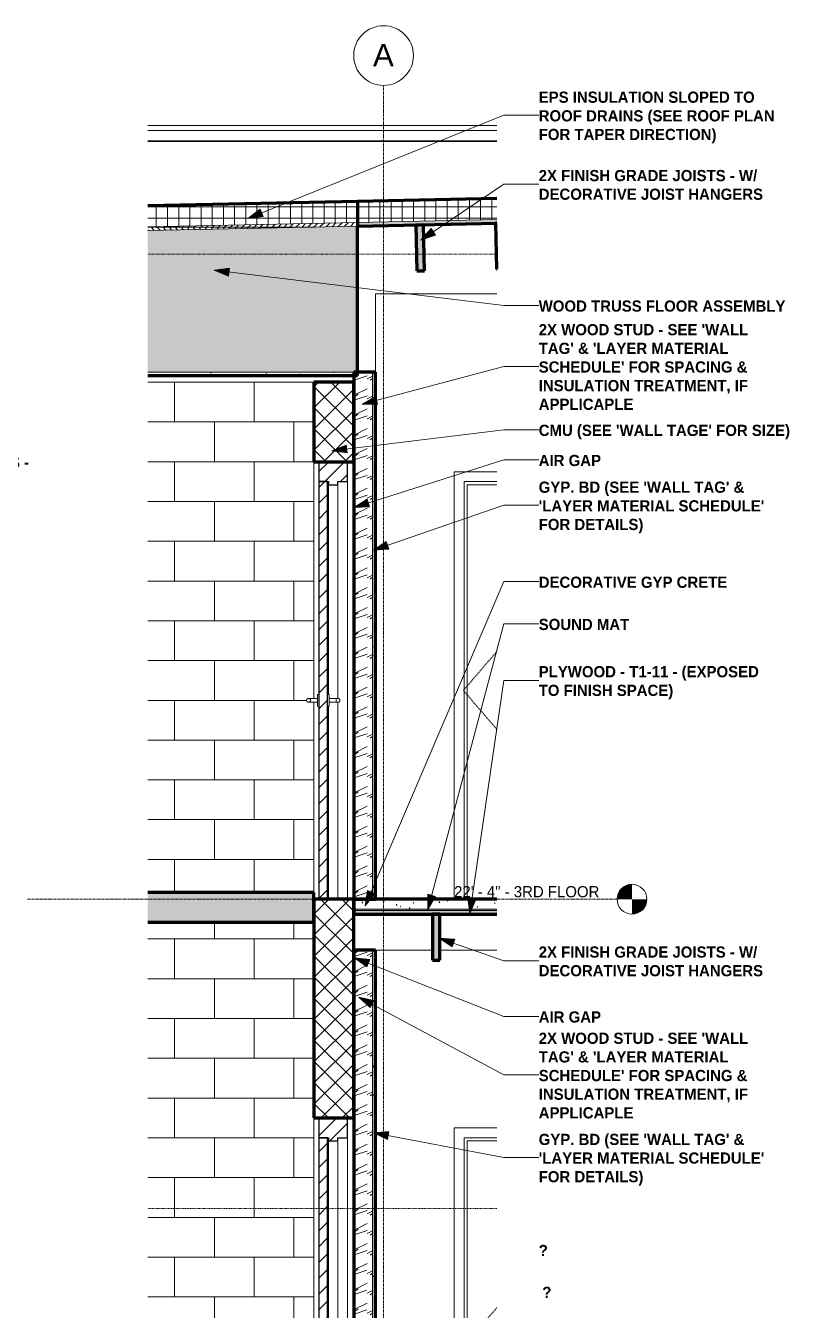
# Model space of a CAD drawing. Header units: inches. Extents: x -3960 to -3070, y -161 to 444.
# Drawn here: x -3227.2 to -3073.5, y 185.3 to 443.7 of the extents above; entities that cross this region are included whole.
import ezdxf

# ---------------------------------------------------------------- set-up
doc = ezdxf.new("R2010")
doc.units = ezdxf.units.IN
doc.header["$MEASUREMENT"] = 0
for name, pattern in [('Aligning Line 1_8_', [0.25, 0.125, -0.125]), ('Dash 1_16_', [0.125, 0.0625, -0.0625]), ('Grid Line 1_2_', [0.875, 0.5, -0.125, 0.125, -0.125])]:
    doc.linetypes.add(name, pattern=pattern)
for name, color, linetype, lineweight in [('0-2', 135, 'Continuous', 9), ('0-6', 130, 'Continuous', 5), ('0-8', 55, 'Continuous', 18), ('A-DOOR-5', 250, 'Dash 1_16_', 9), ('A-DOOR-6', 250, 'Continuous', 9), ('A-DOOR-7', 31, 'Continuous', 9), ('A-DOOR-8', 130, 'Continuous', 30), ('A-DOOR-FRAM', 31, 'Continuous', 9), ('A-DOOR-FRAM-1', 250, 'Continuous', 9), ('A-DOOR-FRAM-2', 130, 'Continuous', 30), ('A-FLOR-1', 8, 'Continuous', 5), ('A-FLOR-10', 21, 'Continuous', 18), ('A-FLOR-7', 192, 'Continuous', 70), ('A-FLOR-8', 9, 'Continuous', 18), ('A-FLOR-9', 90, 'Continuous', 70), ('A-FLOR-LEVL', 51, 'Continuous', 9), ('A-FLOR-LEVL-1', 51, 'Grid Line 1_2_', 9), ('A-FLOR-MCUT', 51, 'Continuous', 18), ('A-FLOR-PATT-1', 8, 'Continuous', 9), ('A-ROOF', 132, 'Continuous', 18), ('A-ROOF-1', 252, 'Continuous', 18), ('A-ROOF-2', 31, 'Continuous', 5), ('A-ROOF-4', 132, 'Continuous', 70), ('A-ROOF-PATT-1', 132, 'Continuous', 9), ('A-WALL-1', 55, 'Continuous', 18), ('A-WALL-10', 252, 'Continuous', 18), ('A-WALL-4', 7, 'Continuous', 18), ('A-WALL-9', 90, 'Continuous', 70), ('A-WALL-PATT-1', 135, 'Continuous', 9), ('A-WALL-PATT-3', 250, 'Continuous', 9), ('A-WALL-PATT-4', 253, 'Continuous', 9), ('A-WALL-PATT-5', 45, 'Continuous', 9), ('G-ANNO-SYMB', 111, 'Aligning Line 1_8_', 9), ('G-ANNO-TEXT', 231, 'Continuous', 9), ('I-WALL-2', 55, 'Continuous', 18), ('S-BEAM-1', 41, 'Continuous', 9), ('S-BEAM-2', 90, 'Continuous', 70), ('S-GRID-1', 1, 'Grid Line 1_2_', 9), ('S-GRID-IDEN', 1, 'Continuous', 9)]:
    doc.layers.add(name, color=color, linetype=linetype, lineweight=lineweight)
doc.styles.add('Arial', font='arial.ttf', dxfattribs={"height": 4.5})
doc.styles.add('Century Gothic', font='ufonts.com_century-gothic.ttf', dxfattribs={"height": 2.25})
doc.styles.add('Century Gothic_B', font='GOTHICB.TTF', dxfattribs={"height": 2.25})
pattern_1 = [(216.87, (-11133.059, 75.998), (11.9951857, 7.9964214), [1.999, -17.993]), (206.565, (-11130.66, 74.799), (-3.998093, -3.998086), [4.47, -4.47]), (198.435, (-11130.66, 72.8), (-7.9970804, -3.9980748), [2.529, -10.115])]
pattern_2 = [(0, (-11134.658, 72), (7.68, 1.92), [0.317, -5.443, 0.317, -5.443, -30.72]), (0, (-11134.658, 72), (7.68, 1.92), [-11.52, 0.317, -11.203, 0.317, -5.443, -13.44]), (0, (-11134.658, 72), (7.68, 1.92), [-28.8, 0.317, -3.523, 0.317, -9.283]), (120, (-11131.778, 72.96), (-5.502769, 5.691075), [0.317, -5.443, 0.317, -5.443, -30.72]), (120, (-11131.778, 72.96), (-5.502769, 5.691075), [-11.52, 0.317, -11.203, 0.317, -5.443, -13.44]), (120, (-11131.778, 72.96), (-5.502769, 5.691075), [-28.8, 0.317, -3.523, 0.317, -9.283]), (240, (-11130.818, 76.8), (-2.177231, -7.611075), [0.317, -5.443, 0.317, -5.443, -30.72]), (240, (-11130.818, 76.8), (-2.177231, -7.611075), [-11.52, 0.317, -11.203, 0.317, -5.443, -13.44]), (240, (-11130.818, 76.8), (-2.177231, -7.611075), [-28.8, 0.317, -3.523, 0.317, -9.283])]
pattern_3 = [(45, (-11134.658, 72), (-1.59099, 1.59099), [])]
pattern_4 = [(0, (-2442.6226, 72), (0, 2.25), []), (90, (-2442.6226, 72), (-2.25, 1e-16), [])]
pattern_5 = [(0, (-2442.6226, 72), (7.68, 1.92), [0.317, -5.443, 0.317, -5.443, -30.72]), (0, (-2442.6226, 72), (7.68, 1.92), [-11.52, 0.317, -11.203, 0.317, -5.443, -13.44]), (0, (-2442.6226, 72), (7.68, 1.92), [-28.8, 0.317, -3.523, 0.317, -9.283]), (120, (-2439.7426, 72.96), (-5.502769, 5.691075), [0.317, -5.443, 0.317, -5.443, -30.72]), (120, (-2439.7426, 72.96), (-5.502769, 5.691075), [-11.52, 0.317, -11.203, 0.317, -5.443, -13.44]), (120, (-2439.7426, 72.96), (-5.502769, 5.691075), [-28.8, 0.317, -3.523, 0.317, -9.283]), (240, (-2438.7826, 76.8), (-2.177231, -7.611075), [0.317, -5.443, 0.317, -5.443, -30.72]), (240, (-2438.7826, 76.8), (-2.177231, -7.611075), [-11.52, 0.317, -11.203, 0.317, -5.443, -13.44]), (240, (-2438.7826, 76.8), (-2.177231, -7.611075), [-28.8, 0.317, -3.523, 0.317, -9.283])]

# ---------------------------------------------------------------- blocks, each defined once
blk = doc.blocks.new('Flush-Double-Door-Adj_swing-w_handle_2100 - 3_-0_ x 7_-0_-1994204-Section 10 - Callout 2')
at = {"layer": 'A-DOOR-5'}
for p in [(-11824.37, 317.86), (-11824.37, 302.14)]:
    blk.add_line(p, (-11831.13, 310), dxfattribs=at)
at = {"layer": 'A-DOOR-7'}
for p, q in [((-11824.37, 354), (-11833, 354)), ((-11833, 268), (-11833, 354)), ((-11831, 352), (-11831, 268)), ((-11831, 352), (-11824.37, 352)), ((-11830.38, 351.38), (-11830.38, 268)), ((-11830.38, 351.38), (-11824.37, 351.38))]:
    blk.add_line(p, q, dxfattribs=at)
blk = doc.blocks.new('Dimension Lumber - 2x10-2069430-Section 10 - Callout 2')
at = {"layer": 'S-BEAM-1'}
blk.add_hatch(color=256, dxfattribs=at).paths.add_polyline_path([(-11837.34, 255.75), (-11835.84, 255.75), (-11835.84, 265), (-11837.34, 265), (-11837.34, 257.75)], flags=0)
at = {"layer": 'S-BEAM-2'}
for p, q in [((-11835.84, 265), (-11837.34, 265)), ((-11837.34, 265), (-11837.34, 255.75)), ((-11835.84, 255.75), (-11835.84, 265)), ((-11837.34, 255.75), (-11835.84, 255.75))]:
    blk.add_line(p, q, dxfattribs=at)
blk = doc.blocks.new('Dimension Lumber - 2x10-V2-Section 10 - Callout 2')
at = {"layer": 'S-BEAM-1'}
blk.add_hatch(color=256, dxfattribs=at).paths.add_polyline_path([(-11824.48, 394.71), (-11824.37, 394.71), (-11824.37, 403.96), (-11824.68, 403.96), (-11824.55, 398)], flags=0)
at = {"layer": 'S-BEAM-2'}
for p, q in [((-11824.37, 403.96), (-11824.68, 403.96)), ((-11824.68, 403.96), (-11824.48, 394.71)), ((-11824.48, 394.71), (-11824.37, 394.71))]:
    blk.add_line(p, q, dxfattribs=at)
blk = doc.blocks.new('Dimension Lumber - 2x10-V3-Section 10 - Callout 2')
at = {"layer": 'S-BEAM-1'}
blk.add_hatch(color=256, dxfattribs=at).paths.add_polyline_path([(-11840.48, 394.37), (-11838.98, 394.41), (-11839.17, 403.65), (-11840.67, 403.62), (-11840.56, 398)], flags=0)
at = {"layer": 'S-BEAM-2'}
for p, q in [((-11839.17, 403.65), (-11840.67, 403.62)), ((-11840.67, 403.62), (-11840.48, 394.37)), ((-11838.98, 394.41), (-11839.17, 403.65)), ((-11840.48, 394.37), (-11838.98, 394.41))]:
    blk.add_line(p, q, dxfattribs=at)
blk = doc.blocks.new('CTR - 1st Phase - Common Walls_rvt-5-Section 10 - Callout 2')
at = {"layer": 'A-WALL-10'}
for points in [[(-11852.94, 268), (-11852.94, 373.37), (-11853.19, 373.37), (-11853.19, 268)], [(-11853.19, 136), (-11852.94, 136), (-11852.94, 257.75), (-11853.19, 257.75), (-11853.19, 172.09)]]:
    blk.add_hatch(color=256, dxfattribs=at).paths.add_polyline_path(points, flags=0)
at = {"layer": 'A-WALL-PATT-3'}
h = blk.add_hatch(dxfattribs=at)
h.set_pattern_fill('FP_36', color=256, style=0, pattern_type=2)
h.set_pattern_definition(pattern_2)
h.paths.add_polyline_path([(-11848.81, 268), (-11848.81, 374), (-11849.44, 374), (-11849.44, 268)], flags=0)
h = blk.add_hatch(dxfattribs=at)
h.set_pattern_fill('FP_36', color=256, style=0, pattern_type=2)
h.set_pattern_definition(pattern_2)
h.paths.add_polyline_path([(-11848.81, 136), (-11848.81, 257.75), (-11849.44, 257.75), (-11849.44, 136)], flags=0)
at = {"layer": 'A-WALL-PATT-4'}
h = blk.add_hatch(dxfattribs=at)
h.set_pattern_fill('FP_48', color=256, style=0, pattern_type=2)
h.set_pattern_definition(pattern_1)
h.paths.add_polyline_path([(-11849.44, 268), (-11849.44, 374), (-11852.94, 374), (-11852.94, 268)], flags=0)
h = blk.add_hatch(dxfattribs=at)
h.set_pattern_fill('FP_48', color=256, style=0, pattern_type=2)
h.set_pattern_definition(pattern_1)
h.paths.add_polyline_path([(-11849.44, 136), (-11849.44, 257.75), (-11852.94, 257.75), (-11852.94, 136)], flags=0)
at = {"layer": 'A-WALL-4'}
for p, q in [((-11852.94, 374), (-11852.94, 268)), ((-11849.44, 374), (-11849.44, 268)), ((-11852.94, 257.75), (-11852.94, 136)), ((-11849.44, 257.75), (-11849.44, 136))]:
    blk.add_line(p, q, dxfattribs=at)
at = {"layer": 'A-WALL-9'}
for p, q in [((-11853.19, 374), (-11853.19, 268)), ((-11848.81, 374), (-11853.19, 374)), ((-11848.81, 268), (-11848.81, 374)), ((-11853.19, 268), (-11848.81, 268)), ((-11853.19, 257.75), (-11853.19, 136)), ((-11848.81, 257.75), (-11853.19, 257.75)), ((-11848.81, 136), (-11848.81, 257.75))]:
    blk.add_line(p, q, dxfattribs=at)
at = {"layer": 'I-WALL-2'}
for p, q in [((-11824.37, 389.75), (-11848.81, 389.75)), ((-11848.81, 389.75), (-11848.81, 374)), ((-11833, 268), (-11833, 354)), ((-11833, 354), (-11824.37, 354)), ((-11837.34, 257.75), (-11848.81, 257.75)), ((-11824.37, 257.75), (-11835.84, 257.75)), ((-11833, 136), (-11833, 222)), ((-11833, 222), (-11824.37, 222))]:
    blk.add_line(p, q, dxfattribs=at)
at = {"layer": '0-2'}
for name, p in [('Dimension Lumber - 2x10-V3-Section 10 - Callout 2', (0, 0)), ('Dimension Lumber - 2x10-V2-Section 10 - Callout 2', (0, 0)), ('Flush-Double-Door-Adj_swing-w_handle_2100 - 3_-0_ x 7_-0_-1994204-Section 10 - Callout 2', (0, 0)), ('Dimension Lumber - 2x10-2069430-Section 10 - Callout 2', (0, 0)), ('Flush-Double-Door-Adj_swing-w_handle_2100 - 3_-0_ x 7_-0_-1994204-Section 10 - Callout 2', (0, -132))]:
    blk.add_blockref(name, p, dxfattribs=at)
blk = doc.blocks.new('HOLLOW METAL - STAIR DOOR-2009181-Section 10 - Callout 2')
at = {"layer": 'A-DOOR-7'}
h = blk.add_hatch(dxfattribs=at)
h.set_pattern_fill('FP_50', color=256, style=0, pattern_type=2)
h.set_pattern_definition(pattern_3)
h.paths.add_polyline_path([(-11856.38, 219.38), (-11856.38, 220), (-11854.44, 220), (-11854.44, 224), (-11860.19, 224), (-11860.19, 220), (-11858.25, 220), (-11858.25, 219.38), (-11856.68, 219.38)], flags=0)
at = {"layer": 'A-DOOR-FRAM'}
h = blk.add_hatch(dxfattribs=at)
h.set_pattern_fill('FP_50', color=256, style=0, pattern_type=2)
h.set_pattern_definition(pattern_3)
h.paths.add_polyline_path([(-11860.19, 136), (-11858.44, 136), (-11858.44, 220), (-11860.19, 220), (-11860.19, 137.38)], flags=0)
at = {"layer": 'A-DOOR-6'}
for p, q in [((-11860.5, 176.39), (-11861.69, 176.39)), ((-11860.19, 177.18), (-11860.5, 177.18)), ((-11860.5, 176), (-11860.5, 177.18)), ((-11860.5, 174.82), (-11860.5, 176)), ((-11858.12, 177.18), (-11858.44, 177.18)), ((-11858.12, 177.18), (-11858.12, 176)), ((-11856.94, 176.39), (-11858.12, 176.39)), ((-11858.12, 176), (-11858.12, 174.82)), ((-11861.69, 175.61), (-11860.5, 175.61)), ((-11860.5, 174.82), (-11860.19, 174.82)), ((-11858.44, 174.82), (-11858.12, 174.82)), ((-11858.12, 175.61), (-11856.94, 175.61))]:
    blk.add_line(p, q, dxfattribs=at)
at = {"layer": 'A-DOOR-6', "flags": 128}
for points in [[(-11862.67, 176), (-11862.67, 176.02), (-11862.67, 176.03), (-11862.67, 176.05), (-11862.66, 176.06), (-11862.66, 176.08), (-11862.66, 176.09), (-11862.65, 176.11), (-11862.65, 176.12), (-11862.64, 176.14), (-11862.64, 176.15), (-11862.63, 176.17), (-11862.63, 176.18), (-11862.62, 176.2), (-11862.61, 176.21), (-11862.6, 176.22), (-11862.59, 176.24), (-11862.58, 176.25), (-11862.57, 176.26), (-11862.56, 176.27), (-11862.55, 176.28), (-11862.54, 176.29), (-11862.53, 176.3), (-11862.51, 176.31), (-11862.5, 176.32), (-11862.49, 176.33), (-11862.48, 176.34), (-11862.46, 176.35), (-11862.45, 176.35), (-11862.43, 176.36), (-11862.42, 176.37), (-11862.4, 176.37), (-11862.39, 176.38), (-11862.37, 176.38), (-11862.36, 176.38), (-11862.34, 176.39), (-11862.33, 176.39), (-11862.31, 176.39), (-11862.3, 176.39), (-11862.28, 176.39)], [(-11862.28, 175.61), (-11862.29, 175.61), (-11862.31, 175.61), (-11862.32, 175.61), (-11862.34, 175.61), (-11862.35, 175.61), (-11862.37, 175.62), (-11862.38, 175.62), (-11862.4, 175.63), (-11862.41, 175.63), (-11862.43, 175.64), (-11862.44, 175.64), (-11862.46, 175.65), (-11862.47, 175.66), (-11862.49, 175.67), (-11862.5, 175.68), (-11862.51, 175.68), (-11862.52, 175.69), (-11862.54, 175.7), (-11862.55, 175.71), (-11862.56, 175.73), (-11862.57, 175.74), (-11862.58, 175.75), (-11862.59, 175.76), (-11862.6, 175.77), (-11862.61, 175.79), (-11862.62, 175.8), (-11862.62, 175.81), (-11862.63, 175.83), (-11862.64, 175.84), (-11862.64, 175.86), (-11862.65, 175.87), (-11862.65, 175.89), (-11862.66, 175.9), (-11862.66, 175.92), (-11862.66, 175.93), (-11862.67, 175.95), (-11862.67, 175.96), (-11862.67, 175.98), (-11862.67, 176)], [(-11862.27, 176.39), (-11862.26, 176.39), (-11862.26, 176.39), (-11862.25, 176.39), (-11862.25, 176.39), (-11862.24, 176.39), (-11862.23, 176.39), (-11862.22, 176.39), (-11862.21, 176.39), (-11862.2, 176.39), (-11862.19, 176.39), (-11862.17, 176.39), (-11862.16, 176.39), (-11862.14, 176.39), (-11862.13, 176.39), (-11862.11, 176.39), (-11862.1, 176.39), (-11862.08, 176.39), (-11862.06, 176.39), (-11862.04, 176.39), (-11862.02, 176.39), (-11862, 176.39), (-11861.98, 176.39), (-11861.96, 176.39), (-11861.94, 176.39), (-11861.92, 176.39), (-11861.9, 176.39), (-11861.88, 176.39), (-11861.85, 176.39), (-11861.83, 176.39), (-11861.81, 176.39), (-11861.79, 176.39), (-11861.76, 176.39), (-11861.74, 176.39), (-11861.72, 176.39), (-11861.69, 176.39), (-11861.69, 176.39)], [(-11856.94, 176.39), (-11856.92, 176.39), (-11856.9, 176.39), (-11856.87, 176.39), (-11856.85, 176.39), (-11856.83, 176.39), (-11856.8, 176.39), (-11856.78, 176.39), (-11856.76, 176.39), (-11856.74, 176.39), (-11856.71, 176.39), (-11856.69, 176.39), (-11856.67, 176.39), (-11856.65, 176.39), (-11856.63, 176.39), (-11856.61, 176.39), (-11856.59, 176.39), (-11856.57, 176.39), (-11856.55, 176.39), (-11856.54, 176.39), (-11856.52, 176.39), (-11856.5, 176.39), (-11856.49, 176.39), (-11856.47, 176.39), (-11856.46, 176.39), (-11856.45, 176.39), (-11856.43, 176.39), (-11856.42, 176.39), (-11856.41, 176.39), (-11856.4, 176.39), (-11856.39, 176.39), (-11856.38, 176.39), (-11856.38, 176.39), (-11856.37, 176.39), (-11856.37, 176.39), (-11856.36, 176.39)], [(-11856.35, 176.39), (-11856.34, 176.39), (-11856.32, 176.39), (-11856.31, 176.39), (-11856.29, 176.39), (-11856.27, 176.39), (-11856.26, 176.38), (-11856.24, 176.38), (-11856.23, 176.37), (-11856.21, 176.37), (-11856.2, 176.36), (-11856.19, 176.36), (-11856.17, 176.35), (-11856.16, 176.34), (-11856.14, 176.33), (-11856.13, 176.32), (-11856.12, 176.32), (-11856.11, 176.31), (-11856.09, 176.3), (-11856.08, 176.29), (-11856.07, 176.27), (-11856.06, 176.26), (-11856.05, 176.25), (-11856.04, 176.24), (-11856.03, 176.23), (-11856.02, 176.21), (-11856.01, 176.2), (-11856.01, 176.19), (-11856, 176.17), (-11855.99, 176.16), (-11855.99, 176.14), (-11855.98, 176.13), (-11855.98, 176.11), (-11855.97, 176.1), (-11855.97, 176.08), (-11855.96, 176.07), (-11855.96, 176.05), (-11855.96, 176.04), (-11855.96, 176.02), (-11855.96, 176)], [(-11855.96, 176), (-11855.96, 175.98), (-11855.96, 175.97), (-11855.96, 175.95), (-11855.96, 175.94), (-11855.97, 175.92), (-11855.97, 175.91), (-11855.97, 175.89), (-11855.98, 175.88), (-11855.98, 175.86), (-11855.99, 175.85), (-11856, 175.83), (-11856, 175.82), (-11856.01, 175.8), (-11856.02, 175.79), (-11856.03, 175.78), (-11856.04, 175.76), (-11856.05, 175.75), (-11856.06, 175.74), (-11856.07, 175.73), (-11856.08, 175.72), (-11856.09, 175.71), (-11856.1, 175.7), (-11856.11, 175.69), (-11856.13, 175.68), (-11856.14, 175.67), (-11856.15, 175.66), (-11856.17, 175.65), (-11856.18, 175.65), (-11856.2, 175.64), (-11856.21, 175.63), (-11856.22, 175.63), (-11856.24, 175.62), (-11856.26, 175.62), (-11856.27, 175.62), (-11856.29, 175.61), (-11856.3, 175.61), (-11856.32, 175.61), (-11856.33, 175.61), (-11856.35, 175.61)], [(-11861.69, 175.61), (-11861.71, 175.61), (-11861.73, 175.61), (-11861.76, 175.61), (-11861.78, 175.61), (-11861.8, 175.61), (-11861.83, 175.61), (-11861.85, 175.61), (-11861.87, 175.61), (-11861.89, 175.61), (-11861.92, 175.61), (-11861.94, 175.61), (-11861.96, 175.61), (-11861.98, 175.61), (-11862, 175.61), (-11862.02, 175.61), (-11862.04, 175.61), (-11862.06, 175.61), (-11862.07, 175.61), (-11862.09, 175.61), (-11862.11, 175.61), (-11862.13, 175.61), (-11862.14, 175.61), (-11862.16, 175.61), (-11862.17, 175.61), (-11862.18, 175.61), (-11862.19, 175.61), (-11862.21, 175.61), (-11862.22, 175.61), (-11862.23, 175.61), (-11862.24, 175.61), (-11862.24, 175.61), (-11862.25, 175.61), (-11862.26, 175.61), (-11862.26, 175.61), (-11862.27, 175.61)], [(-11856.36, 175.61), (-11856.36, 175.61), (-11856.37, 175.61), (-11856.38, 175.61), (-11856.38, 175.61), (-11856.39, 175.61), (-11856.4, 175.61), (-11856.41, 175.61), (-11856.42, 175.61), (-11856.43, 175.61), (-11856.44, 175.61), (-11856.46, 175.61), (-11856.47, 175.61), (-11856.48, 175.61), (-11856.5, 175.61), (-11856.52, 175.61), (-11856.53, 175.61), (-11856.55, 175.61), (-11856.57, 175.61), (-11856.59, 175.61), (-11856.6, 175.61), (-11856.62, 175.61), (-11856.64, 175.61), (-11856.66, 175.61), (-11856.69, 175.61), (-11856.71, 175.61), (-11856.73, 175.61), (-11856.75, 175.61), (-11856.77, 175.61), (-11856.8, 175.61), (-11856.82, 175.61), (-11856.84, 175.61), (-11856.87, 175.61), (-11856.89, 175.61), (-11856.91, 175.61), (-11856.94, 175.61), (-11856.94, 175.61)]]:
    blk.add_lwpolyline(points, dxfattribs=at)
at = {"layer": 'A-DOOR-6'}
for centre, start, end in [((-11862.28, 176), 0, 180), ((-11862.28, 176), 180, 360), ((-11856.35, 176), 0, 180), ((-11856.35, 176), 180, 0)]:
    blk.add_arc(centre, 0.394, start, end, dxfattribs=at)
at = {"layer": 'A-DOOR-8'}
for p, q in [((-11858.44, 220), (-11860.19, 220)), ((-11860.19, 220), (-11860.19, 136)), ((-11858.44, 136), (-11858.44, 220)), ((-11860.19, 136), (-11858.44, 136))]:
    blk.add_line(p, q, dxfattribs=at)
at = {"layer": 'A-DOOR-FRAM-1'}
for p, q in [((-11854.44, 220), (-11854.44, 136)), ((-11858.25, 177.18), (-11858.25, 219.38)), ((-11856.38, 219.38), (-11856.38, 176.39)), ((-11858.25, 136), (-11858.25, 174.82)), ((-11856.38, 175.61), (-11856.38, 136))]:
    blk.add_line(p, q, dxfattribs=at)
at = {"layer": 'A-DOOR-FRAM-2'}
for p, q in [((-11860.19, 224), (-11860.19, 220)), ((-11854.44, 224), (-11860.19, 224)), ((-11854.44, 220), (-11854.44, 224)), ((-11860.19, 220), (-11858.25, 220)), ((-11858.25, 220), (-11858.25, 219.38)), ((-11856.38, 219.38), (-11856.38, 220)), ((-11856.38, 220), (-11854.44, 220)), ((-11858.25, 219.38), (-11856.38, 219.38))]:
    blk.add_line(p, q, dxfattribs=at)
blk = doc.blocks.new('HOLLOW METAL - STAIR DOOR-V4-Section 10 - Callout 2')
at = {"layer": 'A-DOOR-7'}
h = blk.add_hatch(dxfattribs=at)
h.set_pattern_fill('FP_50', color=256, style=0, pattern_type=2)
h.set_pattern_definition(pattern_3)
h.paths.add_polyline_path([(-11857.95, 351.38), (-11856.38, 351.38), (-11856.38, 352), (-11854.44, 352), (-11854.44, 356), (-11860.19, 356), (-11860.19, 352), (-11858.25, 352), (-11858.25, 351.38)], flags=0)
at = {"layer": 'A-DOOR-FRAM'}
h = blk.add_hatch(dxfattribs=at)
h.set_pattern_fill('FP_50', color=256, style=0, pattern_type=2)
h.set_pattern_definition(pattern_3)
h.paths.add_polyline_path([(-11860.19, 268), (-11858.44, 268), (-11858.44, 352), (-11860.19, 352), (-11860.19, 269.38)], flags=0)
at = {"layer": 'A-DOOR-6'}
for p, q in [((-11860.5, 308.39), (-11861.69, 308.39)), ((-11861.69, 307.61), (-11860.5, 307.61)), ((-11860.19, 309.18), (-11860.5, 309.18)), ((-11860.5, 308), (-11860.5, 309.18)), ((-11860.5, 306.82), (-11860.5, 308)), ((-11858.12, 309.18), (-11858.44, 309.18)), ((-11858.12, 309.18), (-11858.12, 308)), ((-11856.94, 308.39), (-11858.12, 308.39)), ((-11858.12, 308), (-11858.12, 306.82)), ((-11858.12, 307.61), (-11856.94, 307.61)), ((-11860.5, 306.82), (-11860.19, 306.82)), ((-11858.44, 306.82), (-11858.12, 306.82))]:
    blk.add_line(p, q, dxfattribs=at)
at = {"layer": 'A-DOOR-6', "flags": 128}
for points in [[(-11862.67, 308), (-11862.67, 308.02), (-11862.67, 308.03), (-11862.67, 308.05), (-11862.66, 308.06), (-11862.66, 308.08), (-11862.66, 308.09), (-11862.65, 308.11), (-11862.65, 308.12), (-11862.64, 308.14), (-11862.64, 308.15), (-11862.63, 308.17), (-11862.63, 308.18), (-11862.62, 308.2), (-11862.61, 308.21), (-11862.6, 308.22), (-11862.59, 308.24), (-11862.58, 308.25), (-11862.57, 308.26), (-11862.56, 308.27), (-11862.55, 308.28), (-11862.54, 308.29), (-11862.53, 308.3), (-11862.51, 308.31), (-11862.5, 308.32), (-11862.49, 308.33), (-11862.48, 308.34), (-11862.46, 308.35), (-11862.45, 308.35), (-11862.43, 308.36), (-11862.42, 308.37), (-11862.4, 308.37), (-11862.39, 308.38), (-11862.37, 308.38), (-11862.36, 308.38), (-11862.34, 308.39), (-11862.33, 308.39), (-11862.31, 308.39), (-11862.3, 308.39), (-11862.28, 308.39)], [(-11862.28, 307.61), (-11862.29, 307.61), (-11862.31, 307.61), (-11862.32, 307.61), (-11862.34, 307.61), (-11862.35, 307.61), (-11862.37, 307.62), (-11862.38, 307.62), (-11862.4, 307.63), (-11862.41, 307.63), (-11862.43, 307.64), (-11862.44, 307.64), (-11862.46, 307.65), (-11862.47, 307.66), (-11862.49, 307.67), (-11862.5, 307.68), (-11862.51, 307.68), (-11862.52, 307.69), (-11862.54, 307.7), (-11862.55, 307.71), (-11862.56, 307.73), (-11862.57, 307.74), (-11862.58, 307.75), (-11862.59, 307.76), (-11862.6, 307.77), (-11862.61, 307.79), (-11862.62, 307.8), (-11862.62, 307.81), (-11862.63, 307.83), (-11862.64, 307.84), (-11862.64, 307.86), (-11862.65, 307.87), (-11862.65, 307.89), (-11862.66, 307.9), (-11862.66, 307.92), (-11862.66, 307.93), (-11862.67, 307.95), (-11862.67, 307.96), (-11862.67, 307.98), (-11862.67, 308)], [(-11862.27, 308.39), (-11862.26, 308.39), (-11862.26, 308.39), (-11862.25, 308.39), (-11862.25, 308.39), (-11862.24, 308.39), (-11862.23, 308.39), (-11862.22, 308.39), (-11862.21, 308.39), (-11862.2, 308.39), (-11862.19, 308.39), (-11862.17, 308.39), (-11862.16, 308.39), (-11862.14, 308.39), (-11862.13, 308.39), (-11862.11, 308.39), (-11862.1, 308.39), (-11862.08, 308.39), (-11862.06, 308.39), (-11862.04, 308.39), (-11862.02, 308.39), (-11862, 308.39), (-11861.98, 308.39), (-11861.96, 308.39), (-11861.94, 308.39), (-11861.92, 308.39), (-11861.9, 308.39), (-11861.88, 308.39), (-11861.85, 308.39), (-11861.83, 308.39), (-11861.81, 308.39), (-11861.79, 308.39), (-11861.76, 308.39), (-11861.74, 308.39), (-11861.72, 308.39), (-11861.69, 308.39), (-11861.69, 308.39)], [(-11861.69, 307.61), (-11861.71, 307.61), (-11861.73, 307.61), (-11861.76, 307.61), (-11861.78, 307.61), (-11861.8, 307.61), (-11861.83, 307.61), (-11861.85, 307.61), (-11861.87, 307.61), (-11861.89, 307.61), (-11861.92, 307.61), (-11861.94, 307.61), (-11861.96, 307.61), (-11861.98, 307.61), (-11862, 307.61), (-11862.02, 307.61), (-11862.04, 307.61), (-11862.06, 307.61), (-11862.07, 307.61), (-11862.09, 307.61), (-11862.11, 307.61), (-11862.13, 307.61), (-11862.14, 307.61), (-11862.16, 307.61), (-11862.17, 307.61), (-11862.18, 307.61), (-11862.19, 307.61), (-11862.21, 307.61), (-11862.22, 307.61), (-11862.23, 307.61), (-11862.24, 307.61), (-11862.24, 307.61), (-11862.25, 307.61), (-11862.26, 307.61), (-11862.26, 307.61), (-11862.27, 307.61)], [(-11856.94, 308.39), (-11856.92, 308.39), (-11856.9, 308.39), (-11856.87, 308.39), (-11856.85, 308.39), (-11856.83, 308.39), (-11856.8, 308.39), (-11856.78, 308.39), (-11856.76, 308.39), (-11856.74, 308.39), (-11856.71, 308.39), (-11856.69, 308.39), (-11856.67, 308.39), (-11856.65, 308.39), (-11856.63, 308.39), (-11856.61, 308.39), (-11856.59, 308.39), (-11856.57, 308.39), (-11856.55, 308.39), (-11856.54, 308.39), (-11856.52, 308.39), (-11856.5, 308.39), (-11856.49, 308.39), (-11856.47, 308.39), (-11856.46, 308.39), (-11856.45, 308.39), (-11856.43, 308.39), (-11856.42, 308.39), (-11856.41, 308.39), (-11856.4, 308.39), (-11856.39, 308.39), (-11856.38, 308.39), (-11856.38, 308.39), (-11856.37, 308.39), (-11856.37, 308.39), (-11856.36, 308.39)], [(-11856.36, 307.61), (-11856.36, 307.61), (-11856.37, 307.61), (-11856.38, 307.61), (-11856.38, 307.61), (-11856.39, 307.61), (-11856.4, 307.61), (-11856.41, 307.61), (-11856.42, 307.61), (-11856.43, 307.61), (-11856.44, 307.61), (-11856.46, 307.61), (-11856.47, 307.61), (-11856.48, 307.61), (-11856.5, 307.61), (-11856.52, 307.61), (-11856.53, 307.61), (-11856.55, 307.61), (-11856.57, 307.61), (-11856.59, 307.61), (-11856.6, 307.61), (-11856.62, 307.61), (-11856.64, 307.61), (-11856.66, 307.61), (-11856.69, 307.61), (-11856.71, 307.61), (-11856.73, 307.61), (-11856.75, 307.61), (-11856.77, 307.61), (-11856.8, 307.61), (-11856.82, 307.61), (-11856.84, 307.61), (-11856.87, 307.61), (-11856.89, 307.61), (-11856.91, 307.61), (-11856.94, 307.61), (-11856.94, 307.61)], [(-11856.35, 308.39), (-11856.34, 308.39), (-11856.32, 308.39), (-11856.31, 308.39), (-11856.29, 308.39), (-11856.27, 308.39), (-11856.26, 308.38), (-11856.24, 308.38), (-11856.23, 308.37), (-11856.21, 308.37), (-11856.2, 308.36), (-11856.19, 308.36), (-11856.17, 308.35), (-11856.16, 308.34), (-11856.14, 308.33), (-11856.13, 308.32), (-11856.12, 308.32), (-11856.11, 308.31), (-11856.09, 308.3), (-11856.08, 308.29), (-11856.07, 308.27), (-11856.06, 308.26), (-11856.05, 308.25), (-11856.04, 308.24), (-11856.03, 308.23), (-11856.02, 308.21), (-11856.01, 308.2), (-11856.01, 308.19), (-11856, 308.17), (-11855.99, 308.16), (-11855.99, 308.14), (-11855.98, 308.13), (-11855.98, 308.11), (-11855.97, 308.1), (-11855.97, 308.08), (-11855.96, 308.07), (-11855.96, 308.05), (-11855.96, 308.04), (-11855.96, 308.02), (-11855.96, 308)], [(-11855.96, 308), (-11855.96, 307.98), (-11855.96, 307.97), (-11855.96, 307.95), (-11855.96, 307.94), (-11855.97, 307.92), (-11855.97, 307.91), (-11855.97, 307.89), (-11855.98, 307.88), (-11855.98, 307.86), (-11855.99, 307.85), (-11856, 307.83), (-11856, 307.82), (-11856.01, 307.8), (-11856.02, 307.79), (-11856.03, 307.78), (-11856.04, 307.76), (-11856.05, 307.75), (-11856.06, 307.74), (-11856.07, 307.73), (-11856.08, 307.72), (-11856.09, 307.71), (-11856.1, 307.7), (-11856.11, 307.69), (-11856.13, 307.68), (-11856.14, 307.67), (-11856.15, 307.66), (-11856.17, 307.65), (-11856.18, 307.65), (-11856.2, 307.64), (-11856.21, 307.63), (-11856.22, 307.63), (-11856.24, 307.62), (-11856.26, 307.62), (-11856.27, 307.62), (-11856.29, 307.61), (-11856.3, 307.61), (-11856.32, 307.61), (-11856.33, 307.61), (-11856.35, 307.61)]]:
    blk.add_lwpolyline(points, dxfattribs=at)
at = {"layer": 'A-DOOR-6'}
for centre, start, end in [((-11862.28, 308), 0, 180), ((-11862.28, 308), 180, 0), ((-11856.35, 308), 0, 180), ((-11856.35, 308), 180, 0)]:
    blk.add_arc(centre, 0.394, start, end, dxfattribs=at)
at = {"layer": 'A-DOOR-8'}
for p, q in [((-11858.44, 352), (-11860.19, 352)), ((-11860.19, 352), (-11860.19, 268)), ((-11858.44, 268), (-11858.44, 352)), ((-11860.19, 268), (-11858.44, 268))]:
    blk.add_line(p, q, dxfattribs=at)
at = {"layer": 'A-DOOR-FRAM-1'}
for p, q in [((-11854.44, 352), (-11854.44, 268)), ((-11858.25, 309.18), (-11858.25, 351.38)), ((-11856.38, 351.38), (-11856.38, 308.39)), ((-11856.38, 307.61), (-11856.38, 268)), ((-11858.25, 268), (-11858.25, 306.82))]:
    blk.add_line(p, q, dxfattribs=at)
at = {"layer": 'A-DOOR-FRAM-2'}
for p, q in [((-11860.19, 356), (-11860.19, 352)), ((-11854.44, 356), (-11860.19, 356)), ((-11854.44, 352), (-11854.44, 356)), ((-11860.19, 352), (-11858.25, 352)), ((-11858.25, 352), (-11858.25, 351.38)), ((-11856.38, 351.38), (-11856.38, 352)), ((-11856.38, 352), (-11854.44, 352)), ((-11858.25, 351.38), (-11856.38, 351.38))]:
    blk.add_line(p, q, dxfattribs=at)
blk = doc.blocks.new('CTR - 1st Phase -Stairs _ Elevators_rvt-5-Section 10 - Callout 2')
at = {"layer": 'A-FLOR-8'}
blk.add_hatch(color=256, dxfattribs=at).paths.add_polyline_path([(-11894.64, 263.37), (-11861.19, 263.37), (-11861.19, 269.37), (-11894.64, 269.37), (-11894.64, 268)], flags=0)
at = {"layer": 'A-WALL-PATT-1'}
h = blk.add_hatch(dxfattribs=at)
h.set_pattern_fill('FP_45', color=256, style=0, pattern_type=2)
h.set_pattern_definition([(0, (-12077.189, -180), (0, 8), []), (90, (-12077.189, -180), (-8, 8), [8, -8])])
h.paths.add_polyline_path([(-11861.19, -128), (-11861.19, -4.63), (-11894.64, -4.63), (-11894.64, -128)], flags=0)
h.paths.add_polyline_path([(-11894.64, 1.37), (-11861.19, 1.37), (-11861.19, 131.37), (-11894.64, 131.37)], flags=0)
h.paths.add_polyline_path([(-11894.64, 137.38), (-11861.19, 137.38), (-11861.19, 175.61), (-11862.31, 175.61), (-11862.38, 175.62), (-11862.47, 175.66), (-11862.55, 175.72), (-11862.62, 175.8), (-11862.66, 175.9), (-11862.67, 176), (-11862.66, 176.1), (-11862.62, 176.2), (-11862.55, 176.28), (-11862.47, 176.34), (-11862.38, 176.38), (-11862.2, 176.39), (-11861.89, 176.38), (-11861.8, 176.39), (-11861.69, 176.39), (-11861.19, 176.39), (-11861.19, 263.37), (-11894.64, 263.37), (-11894.64, 172.09)], flags=0)
h.paths.add_polyline_path([(-11894.64, 269.37), (-11861.19, 269.37), (-11861.19, 307.61), (-11862.31, 307.61), (-11862.38, 307.62), (-11862.47, 307.66), (-11862.55, 307.72), (-11862.63, 307.82), (-11862.66, 307.9), (-11862.67, 308), (-11862.66, 308.1), (-11862.62, 308.2), (-11862.55, 308.28), (-11862.47, 308.34), (-11862.38, 308.38), (-11862.2, 308.39), (-11861.89, 308.38), (-11861.8, 308.39), (-11861.69, 308.39), (-11861.19, 308.39), (-11861.19, 372), (-11894.64, 372), (-11894.64, 281.13)], flags=0)
at = {"layer": 'A-WALL-PATT-5'}
h = blk.add_hatch(dxfattribs=at)
h.set_pattern_fill('FP_47', color=256, style=0, pattern_type=2)
h.set_pattern_definition([(45, (-11134.658, 72), (-2.12132, 2.12132), []), (135, (-11134.658, 72), (-2.12132, -2.12132), [])])
h.paths.add_polyline_path([(-11861.19, -140), (-11853.19, -140), (-11853.19, -16), (-11857.19, -16), (-11853.19, -4), (-11853.19, 136), (-11861.19, 136), (-11861.19, -138.01)], flags=0)
h.paths.add_polyline_path([(-11861.19, 224), (-11853.19, 224), (-11853.19, 268), (-11861.19, 268), (-11861.19, 240.75)], flags=0)
h.paths.add_polyline_path([(-11853.19, 356), (-11853.19, 372), (-11861.19, 372), (-11861.19, 356)], flags=0)
at = {"layer": 'A-FLOR-9'}
for p, q in [((-11861.19, 269.37), (-11894.64, 269.37)), ((-11861.19, 263.37), (-11861.19, 269.37)), ((-11894.64, 263.37), (-11861.19, 263.37))]:
    blk.add_line(p, q, dxfattribs=at)
at = {"layer": 'A-WALL-1'}
for p, q in [((-11861.19, 372), (-11894.64, 372)), ((-11861.19, 308.39), (-11861.19, 356)), ((-11861.19, 269.37), (-11861.19, 307.61)), ((-11861.19, 176.39), (-11861.19, 224))]:
    blk.add_line(p, q, dxfattribs=at)
at = {"layer": 'A-WALL-9'}
for p, q in [((-11861.19, 372), (-11861.19, 356)), ((-11853.19, 372), (-11861.19, 372)), ((-11853.19, 356), (-11853.19, 372)), ((-11861.19, 356), (-11853.19, 356)), ((-11861.19, 268), (-11861.19, 224)), ((-11853.19, 268), (-11861.19, 268)), ((-11853.19, 224), (-11853.19, 268)), ((-11861.19, 224), (-11853.19, 224))]:
    blk.add_line(p, q, dxfattribs=at)
at = {"layer": '0-8'}
for name in ['HOLLOW METAL - STAIR DOOR-V4-Section 10 - Callout 2', 'HOLLOW METAL - STAIR DOOR-2009181-Section 10 - Callout 2']:
    blk.add_blockref(name, (0, 0), dxfattribs=at)
blk = doc.blocks.new('Basic Wall _ EXT - FIBER CEMENT - SMALL - ___-2145930-Section 10 - Callout 2')
at = {"layer": 'A-WALL-1'}
for p, q in [((-11824.37, 423.66), (-11894.64, 423.66)), ((-11824.37, 422.6), (-11894.64, 422.6)), ((-11824.37, 420.57), (-11894.64, 420.57)), ((-11894.64, 420.42), (-11824.37, 420.42))]:
    blk.add_line(p, q, dxfattribs=at)
blk = doc.blocks.new('Level - Level Head - Circle-50818-Section 10 - Callout 2')
at = {"layer": 'A-FLOR-LEVL'}
h = blk.add_hatch(color=256, dxfattribs=at)
edge = h.paths.add_edge_path(flags=0)
edge.add_line((-11797.2, 0), (-11800.2, 0))
edge.add_arc((-11797.2, 0), 3, 90, 180, ccw=False)
edge.add_line((-11797.2, 3), (-11797.2, 0))
h = blk.add_hatch(color=256, dxfattribs=at)
edge = h.paths.add_edge_path(flags=0)
edge.add_line((-11797.2, -3), (-11797.2, 0))
edge.add_line((-11797.2, 0), (-11794.2, 0))
edge.add_arc((-11797.2, 0), 3, 270, 360, ccw=False)
blk.add_circle((-11797.2, 0), 3, dxfattribs=at)
blk = doc.blocks.new('Grid - Grid Head - Circle-50561-Section 10 - Callout 2')
at = {"layer": 'S-GRID-IDEN'}
for start, end in [(0, 180), (180, 0)]:
    blk.add_arc((-11847.19, 437.71), 6, start, end, dxfattribs=at)

msp = doc.modelspace()

# ---------------------------------------------------------------- hatches: boundary and pattern name
at = {"layer": 'A-FLOR-1'}
for points in [[(-3160.38, 408.13), (-3132.34, 408.72), (-3132.34, 408.97), (-3160.38, 408.38), (-3160.38, 408.35)], [(-3140.97, 265.75), (-3132.34, 265.75), (-3132.34, 266), (-3161.15, 266), (-3161.15, 265.75), (-3156.78, 265.75)]]:
    msp.add_hatch(color=256, dxfattribs=at).paths.add_polyline_path(points, flags=0)
at = {"layer": 'A-FLOR-10'}
for points in [[(-3160.38, 403.38), (-3132.34, 403.97), (-3132.34, 404.72), (-3160.38, 404.13)], [(-3132.34, 265), (-3132.34, 265.75), (-3161.15, 265.75), (-3161.15, 265), (-3140.97, 265)]]:
    msp.add_hatch(color=256, dxfattribs=at).paths.add_polyline_path(points, flags=0)
at = {"layer": 'A-FLOR-PATT-1'}
h = msp.add_hatch(dxfattribs=at)
h.set_pattern_fill('FP_43', color=256, style=0, pattern_type=2)
h.set_pattern_definition(pattern_4)
h.paths.add_polyline_path([(-3160.38, 404.13), (-3132.34, 404.72), (-3132.34, 408.72), (-3160.38, 408.13)], flags=0)
h = msp.add_hatch(dxfattribs=at)
h.set_pattern_fill('FP_36', color=256, style=0, pattern_type=2)
h.set_pattern_definition(pattern_5)
h.paths.add_polyline_path([(-3140.97, 266), (-3132.34, 266), (-3132.34, 268), (-3161.15, 268), (-3161.15, 266), (-3156.78, 266)], flags=0)
at = {"layer": 'A-ROOF-1'}
msp.add_hatch(color=256, dxfattribs=at).paths.add_polyline_path([(-3202.6, 407.25), (-3160.38, 408.13), (-3160.38, 408.38), (-3202.6, 407.5), (-3202.6, 407.39)], flags=0)
at = {"layer": 'A-ROOF-2'}
msp.add_hatch(color=256, dxfattribs=at).paths.add_polyline_path([(-3202.6, 374), (-3160.38, 374), (-3160.38, 403.38), (-3202.6, 402.5), (-3202.6, 377.93)], flags=0)
at = {"layer": 'A-ROOF-PATT-1'}
h = msp.add_hatch(dxfattribs=at)
h.set_pattern_fill('FP_43', color=256, style=0, pattern_type=2)
h.set_pattern_definition(pattern_4)
h.paths.add_polyline_path([(-3202.6, 403.25), (-3160.38, 404.13), (-3160.38, 408.13), (-3202.6, 407.25), (-3202.6, 403.26)], flags=0)
h = msp.add_hatch(dxfattribs=at)
h.set_pattern_fill('FP_34', color=256, style=0, pattern_type=2)
h.set_pattern_definition([(0, (-2442.6226, 72), (0, 1.2), []), (315, (-2442.6226, 72), (1.1992531, 0), [1.696, -1.696]), (45, (-2442.6226, 72), (1.1992531, 0), [1.696, -1.696])])
h.paths.add_polyline_path([(-3202.6, 402.5), (-3160.38, 403.38), (-3160.38, 404.13), (-3202.6, 403.25), (-3202.6, 402.62)], flags=0)
h = msp.add_hatch(dxfattribs=at)
h.set_pattern_fill('FP_36', color=256, style=0, pattern_type=2)
h.set_pattern_definition(pattern_5)
h.paths.add_polyline_path([(-3202.6, 373.37), (-3160.9, 373.37), (-3160.9, 374), (-3202.6, 374), (-3202.6, 373.9)], flags=0)
at = {"layer": 'G-ANNO-TEXT'}
for points in [[(-3182.45, 404.93), (-3179.37, 405.31), (-3179.97, 406.8)], [(-3147.64, 400.57), (-3144.71, 401.58), (-3145.6, 402.91)], [(-3189.2, 394.51), (-3186.32, 393.35), (-3186.12, 394.94)], [(-3159.44, 367.55), (-3156.34, 367.55), (-3156.75, 369.1)], [(-3165.54, 358.19), (-3162.47, 357.76), (-3162.66, 359.35)], [(-3161.08, 346.78), (-3157.98, 346.92), (-3158.47, 348.45)], [(-3157.18, 338.19), (-3154.09, 338.41), (-3154.61, 339.93)], [(-3158.82, 266.67), (-3156.9, 269.11), (-3158.38, 269.75)], [(-3146.21, 265.89), (-3144.67, 268.58), (-3146.22, 269)], [(-3137.82, 265.1), (-3136.59, 267.95), (-3138.18, 268.18)], [(-3143.93, 260.18), (-3141.36, 258.43), (-3140.83, 259.94)], [(-3161.01, 256.23), (-3158.51, 254.39), (-3157.92, 255.88)], [(-3160.11, 248.32), (-3157.84, 246.19), (-3157.08, 247.61)], [(-3157.17, 221.04), (-3154.37, 219.69), (-3154.07, 221.27)]]:
    msp.add_hatch(color=256, dxfattribs=at).paths.add_polyline_path(points, flags=0)

# ---------------------------------------------------------------- linework, layer by layer
at = {"layer": 'A-FLOR-7'}
for p, q in [((-3132.34, 408.97), (-3160.38, 408.38)), ((-3160.38, 408.38), (-3160.38, 403.38)), ((-3160.38, 403.38), (-3132.34, 403.97)), ((-3132.34, 268), (-3161.15, 268)), ((-3161.15, 268), (-3161.15, 265)), ((-3161.15, 265), (-3132.34, 265))]:
    msp.add_line(p, q, dxfattribs=at)
at = {"layer": 'A-FLOR-LEVL-1'}
msp.add_line((-3226.77, 268), (-3108.16, 268), dxfattribs=at)
at = {"layer": 'A-FLOR-MCUT'}
for p, q in [((-3132.34, 408.72), (-3160.38, 408.13)), ((-3132.34, 404.72), (-3160.38, 404.13)), ((-3132.34, 266), (-3161.15, 266)), ((-3132.34, 265.75), (-3161.15, 265.75))]:
    msp.add_line(p, q, dxfattribs=at)
at = {"layer": 'A-ROOF'}
for p, q in [((-3160.38, 408.13), (-3202.6, 407.25)), ((-3160.38, 404.13), (-3202.6, 403.25)), ((-3160.38, 403.38), (-3202.6, 402.5)), ((-3202.6, 374), (-3160.38, 374))]:
    msp.add_line(p, q, dxfattribs=at)
at = {"layer": 'A-ROOF-4'}
for p, q in [((-3160.38, 408.38), (-3202.6, 407.5)), ((-3160.38, 373.37), (-3160.38, 403.38)), ((-3202.6, 373.37), (-3160.38, 373.37))]:
    msp.add_line(p, q, dxfattribs=at)
at = {"layer": 'G-ANNO-SYMB'}
for p, q in [((-3132.34, 397.76), (-3202.6, 397.76)), ((-3132.34, 205.76), (-3202.6, 205.76))]:
    msp.add_line(p, q, dxfattribs=at)
at = {"layer": 'G-ANNO-TEXT'}
for p, q in [((-3182.45, 404.93), (-3130.94, 425.71)), ((-3130.94, 425.71), (-3123.93, 425.71)), ((-3147.64, 400.57), (-3130.94, 411.81)), ((-3130.94, 411.81), (-3123.93, 411.81)), ((-3179.97, 406.8), (-3182.45, 404.93)), ((-3179.37, 405.31), (-3179.97, 406.8)), ((-3182.45, 404.93), (-3179.37, 405.31)), ((-3145.6, 402.91), (-3147.64, 400.57)), ((-3147.64, 400.57), (-3144.71, 401.58)), ((-3144.71, 401.58), (-3145.6, 402.91)), ((-3186.12, 394.94), (-3189.2, 394.51)), ((-3189.2, 394.51), (-3186.32, 393.35)), ((-3189.2, 394.51), (-3130.94, 387.44)), ((-3186.32, 393.35), (-3186.12, 394.94)), ((-3130.94, 387.44), (-3123.93, 387.44)), ((-3159.44, 367.55), (-3130.94, 375.18)), ((-3130.94, 375.18), (-3123.93, 375.18)), ((-3156.75, 369.1), (-3159.44, 367.55)), ((-3159.44, 367.55), (-3156.34, 367.55)), ((-3156.34, 367.55), (-3156.75, 369.1)), ((-3165.54, 358.19), (-3130.94, 362.43)), ((-3130.94, 362.43), (-3123.93, 362.43)), ((-3162.66, 359.35), (-3165.54, 358.19)), ((-3162.47, 357.76), (-3162.66, 359.35)), ((-3165.54, 358.19), (-3162.47, 357.76)), ((-3161.08, 346.78), (-3130.94, 356.38)), ((-3130.94, 356.38), (-3123.93, 356.38)), ((-3158.47, 348.45), (-3161.08, 346.78)), ((-3161.08, 346.78), (-3157.98, 346.92)), ((-3157.98, 346.92), (-3158.47, 348.45)), ((-3157.18, 338.19), (-3130.94, 347.26)), ((-3130.94, 347.26), (-3123.93, 347.26)), ((-3154.61, 339.93), (-3157.18, 338.19)), ((-3154.09, 338.41), (-3154.61, 339.93)), ((-3157.18, 338.19), (-3154.09, 338.41)), ((-3158.82, 266.67), (-3130.94, 331.89)), ((-3130.94, 331.89), (-3123.93, 331.89)), ((-3146.21, 265.89), (-3130.94, 323.4)), ((-3130.94, 323.4), (-3123.93, 323.4)), ((-3137.82, 265.1), (-3130.94, 312.01)), ((-3130.94, 312.01), (-3123.93, 312.01)), ((-3158.38, 269.75), (-3158.82, 266.67)), ((-3158.82, 266.67), (-3156.9, 269.11)), ((-3156.9, 269.11), (-3158.38, 269.75)), ((-3144.67, 268.58), (-3146.22, 269)), ((-3146.22, 269), (-3146.21, 265.89)), ((-3146.21, 265.89), (-3144.67, 268.58)), ((-3136.59, 267.95), (-3138.18, 268.18)), ((-3138.18, 268.18), (-3137.82, 265.1)), ((-3137.82, 265.1), (-3136.59, 267.95)), ((-3143.93, 260.18), (-3141.36, 258.43)), ((-3140.83, 259.94), (-3143.93, 260.18)), ((-3143.93, 260.18), (-3130.94, 255.63)), ((-3141.36, 258.43), (-3140.83, 259.94)), ((-3161.01, 256.23), (-3158.51, 254.39)), ((-3157.92, 255.88), (-3161.01, 256.23)), ((-3161.01, 256.23), (-3130.94, 244.44)), ((-3158.51, 254.39), (-3157.92, 255.88)), ((-3130.94, 255.63), (-3123.93, 255.63)), ((-3160.11, 248.32), (-3157.84, 246.19)), ((-3157.08, 247.61), (-3160.11, 248.32)), ((-3160.11, 248.32), (-3130.94, 232.65)), ((-3157.84, 246.19), (-3157.08, 247.61)), ((-3130.94, 244.44), (-3123.93, 244.44)), ((-3130.94, 232.65), (-3123.93, 232.65)), ((-3154.07, 221.27), (-3157.17, 221.04)), ((-3157.17, 221.04), (-3154.37, 219.69)), ((-3157.17, 221.04), (-3130.94, 216.06)), ((-3154.37, 219.69), (-3154.07, 221.27)), ((-3130.94, 216.06), (-3123.93, 216.06))]:
    msp.add_line(p, q, dxfattribs=at)
at = {"layer": 'S-GRID-1'}
msp.add_line((-3155.15, -159.84), (-3155.15, 431.71), dxfattribs=at)

# ---------------------------------------------------------------- block references
at = {"layer": '0-6'}
for name in ['CTR - 1st Phase - Common Walls_rvt-5-Section 10 - Callout 2', 'CTR - 1st Phase -Stairs _ Elevators_rvt-5-Section 10 - Callout 2']:
    msp.add_blockref(name, (8692.04, 0), dxfattribs=at)
at = {"layer": 'A-FLOR-LEVL'}
msp.add_blockref('Level - Level Head - Circle-50818-Section 10 - Callout 2', (8692.04, 268), dxfattribs=at)
at = {"layer": 'A-WALL-1'}
msp.add_blockref('Basic Wall _ EXT - FIBER CEMENT - SMALL - ___-2145930-Section 10 - Callout 2', (8692.04, 0), dxfattribs=at)
at = {"layer": 'S-GRID-IDEN'}
msp.add_blockref('Grid - Grid Head - Circle-50561-Section 10 - Callout 2', (8692.04, 0), dxfattribs=at)

# ---------------------------------------------------------------- texts
at = {"layer": 'A-FLOR-LEVL', "insert": (-3140.95, 270.64), "char_height": 2.25, "width": 36.2842, "attachment_point": 1, "style": 'Century Gothic'}
msp.add_mtext('22\' - 4" - 3RD FLOOR', dxfattribs=at)
at = {"layer": 'G-ANNO-TEXT', "char_height": 2.25, "attachment_point": 1, "style": 'Century Gothic_B'}
for s, insert, width in [('EPS INSULATION SLOPED TO', (-3123.93, 430.46), 50.0707), ('ROOF DRAINS (SEE ROOF PLAN', (-3123.93, 426.71), 56.5095), ('FOR TAPER DIRECTION)', (-3123.93, 422.96), 41.814), ('2X FINISH GRADE JOISTS - W/', (-3123.93, 414.69), 53.4795), ('DECORATIVE JOIST HANGERS', (-3123.93, 410.94), 53.5552), ('WOOD TRUSS FLOOR ASSEMBLY', (-3123.93, 388.44), 57.4942), ("2X WOOD STUD - SEE 'WALL", (-3123.93, 383.69), 49.995), ("TAG' & 'LAYER MATERIAL", (-3123.93, 379.94), 44.3895), ("SCHEDULE' FOR SPACING &", (-3123.93, 376.19), 50.0707), ('INSULATION TREATMENT, IF', (-3123.93, 372.44), 48.2527), ('APPLICAPLE', (-3123.93, 368.69), 21.816), ("CMU (SEE 'WALL TAGE' FOR SIZE)", (-3123.93, 363.44), 58.9335), ('STAINED FIBER CEMENT PANELS -', (-3277.96, 357), 59.3122), ('AIR GAP', (-3123.93, 357.38), 15.6045), ("GYP. BD (SEE 'WALL TAG' &", (-3123.93, 352.01), 48.5557), ("'LAYER MATERIAL SCHEDULE'", (-3123.93, 348.26), 51.6615), ('FOR DETAILS)', (-3123.93, 344.51), 23.8612), ('DECORATIVE GYP CRETE', (-3123.93, 332.89), 44.6167), ('SOUND MAT', (-3123.93, 324.4), 22.422), ('PLYWOOD - T1-11 - (EXPOSED', (-3123.93, 314.89), 54.6157), ('TO FINISH SPACE)', (-3123.93, 311.14), 32.118), ('2X FINISH GRADE JOISTS - W/', (-3123.93, 258.5), 53.4795), ('DECORATIVE JOIST HANGERS', (-3123.93, 254.75), 53.5552), ('AIR GAP', (-3123.93, 245.44), 15.6045), ("2X WOOD STUD - SEE 'WALL", (-3123.93, 241.16), 49.995), ("TAG' & 'LAYER MATERIAL", (-3123.93, 237.41), 44.3895), ("SCHEDULE' FOR SPACING &", (-3123.93, 233.66), 50.0707), ('INSULATION TREATMENT, IF', (-3123.93, 229.91), 48.2527), ('APPLICAPLE', (-3123.93, 226.16), 21.816), ("GYP. BD (SEE 'WALL TAG' &", (-3123.93, 220.81), 48.5557), ("'LAYER MATERIAL SCHEDULE'", (-3123.93, 217.06), 51.6615), ('FOR DETAILS)', (-3123.93, 213.31), 23.8612), ('\\fCentury Gothic|b1|i0|c0|p34|;?', (-3123.93, 198.47), 2.1967), ('\\fCentury Gothic|b1|i0|c0|p34|;?', (-3123.2, 190.05), 2.1967)]:
    msp.add_mtext(s, dxfattribs=dict(at, insert=insert, width=width))
at = {"layer": 'S-GRID-IDEN', "insert": (-3157.28, 440.04), "char_height": 4.5, "width": 5.0752, "attachment_point": 1, "style": 'Arial'}
msp.add_mtext('A', dxfattribs=at)

doc.saveas('drawing.dxf')
